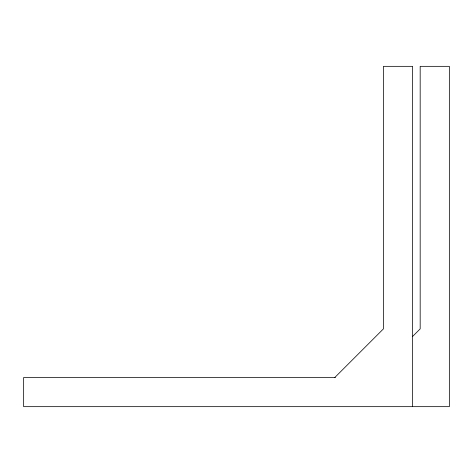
<?xml version="1.0" encoding="UTF-8"?>
<svg xmlns="http://www.w3.org/2000/svg" width="473" height="473" viewBox="0 0 473 473"><rect width="100%" height="100%" fill="white"/><g stroke="black" fill="none" stroke-linecap="round" stroke-linejoin="round"><path stroke-width="0.71" d="M334.807 377.495L383.426 328.877L383.426 66.338L412.598 66.338L412.598 406.662M412.421 336.634L420.178 328.877L420.178 66.338L449.35 66.338L449.35 406.662L23.65 406.662L23.65 377.495L335.392 377.495"/></g></svg>
